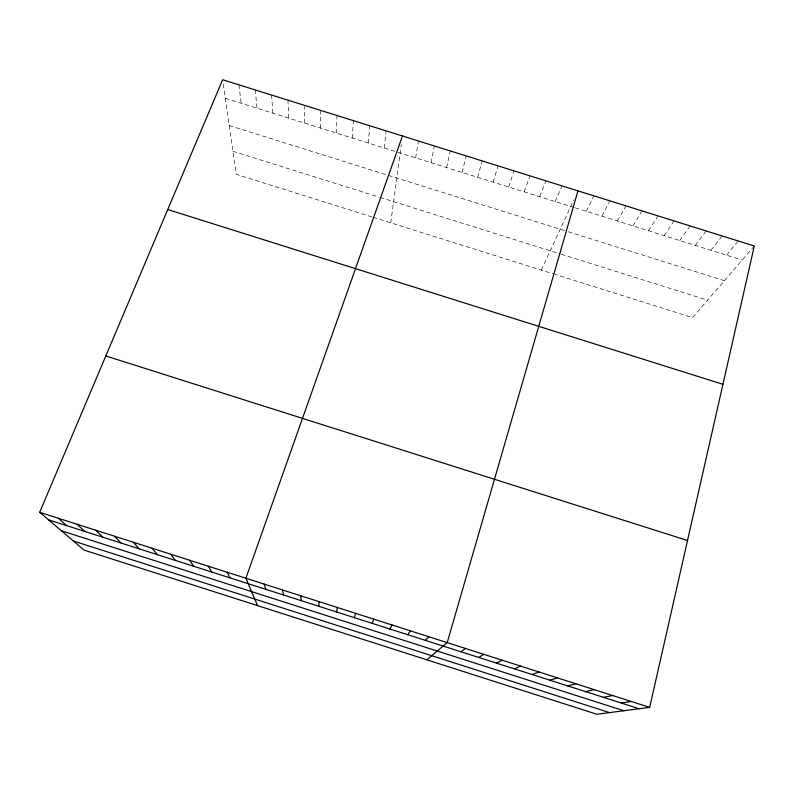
<?xml version="1.0" encoding="UTF-8"?>
<svg xmlns="http://www.w3.org/2000/svg" width="794" height="794" viewBox="0 0 794 794"><rect width="100%" height="100%" fill="white"/><g stroke="black" fill="none" stroke-linecap="round" stroke-linejoin="round"><path stroke-width="0.6" stroke-dasharray="3.97 2.98" d="M320.578 128.122L320.617 110.386M336.487 133.094L336.974 115.507M352.397 138.077L353.34 120.619M368.317 143.059L369.716 125.74M384.246 148.041L386.102 130.861M390.737 222.816L401.337 144.508M415.649 157.877L418.398 140.965M431.132 162.72L434.328 145.947M446.615 167.564L450.248 150.929M462.108 172.417L466.187 155.912M477.611 177.261L482.137 160.894M493.114 182.114L498.086 165.886M508.636 186.977L514.046 170.869M524.149 191.83L530.005 175.871M539.682 196.694L545.984 180.863M555.214 201.547L561.963 185.856M541.319 270.099L573.844 199.751M586.309 211.283L593.942 195.86M601.862 216.147L609.951 200.862M617.424 221.02L625.96 205.874M632.997 225.893L641.969 210.876M648.569 230.766L657.998 215.889M664.151 235.649L674.027 220.901M679.743 240.522L690.065 225.923M695.346 245.406L706.114 230.935M710.948 250.289L722.173 235.957M726.56 255.172L738.231 240.979M754.3 246.001L692.567 317.59L555.046 274.406M225.307 98.297L396.762 151.962M397.903 152.319L574.092 207.462M575.203 207.81L742.172 260.065M229.228 125.512L567.095 231.372M568.236 231.729L724.406 280.669M232.94 151.267L378.956 197.071M380.088 197.418L560.127 253.901M561.229 254.239L707.603 300.162M371.969 216.921L236.265 174.303L223.303 84.382M373.14 217.288L553.904 274.049M238.944 84.849L241.168 103.27M255.261 89.95L257.038 108.232M271.588 95.062L272.908 113.205M287.924 100.163L288.798 118.167M304.271 105.274L304.688 123.139"/><path stroke-width="1.19" d="M336.676 612.005L337.252 607.46M649.681 707.375L754.3 246.001L222.628 79.747L39.7 512.299L84.065 550.083L596.87 714.253L649.681 707.375L39.7 512.299M354.402 617.672L355.553 613.305M577.953 190.858L447.201 642.614L426.805 659.804M402.489 135.992L245.892 578.24L257.564 605.633M372.128 623.34L373.865 619.161M389.864 629.017L392.176 625.027M407.61 634.684L410.508 630.883M425.366 640.371L428.849 636.748M460.897 651.735L465.562 648.49M478.683 657.422L483.923 654.365M496.468 663.109L502.304 660.241M514.274 668.806L520.695 666.116M532.079 674.503L539.086 672.002M549.905 680.2L557.497 677.887M567.73 685.907L575.918 683.783M585.565 691.614L594.339 689.668M603.41 697.321L612.779 695.564M621.265 703.027L631.22 701.469M167.742 209.537L722.937 384.326M105.81 355.97L687.515 540.506M48.553 519.842L639.13 708.744M61.396 530.779L623.826 710.739M73.425 541.022L609.524 712.605M58.399 518.284L66.656 525.628M77.097 524.258L84.769 531.424M95.816 530.243L102.892 537.22M114.535 536.228L121.025 543.017M133.273 542.223L139.168 548.823M152.011 548.217L157.321 554.629M170.77 554.212L175.484 560.435M189.538 560.217L193.657 566.251M208.306 566.221L211.829 572.067M227.094 572.226L230.022 577.883M264.144 584.076L265.891 589.356M282.406 589.912L283.577 595.014M300.678 595.758L301.273 600.671M318.96 601.604L318.97 606.338"/></g></svg>
